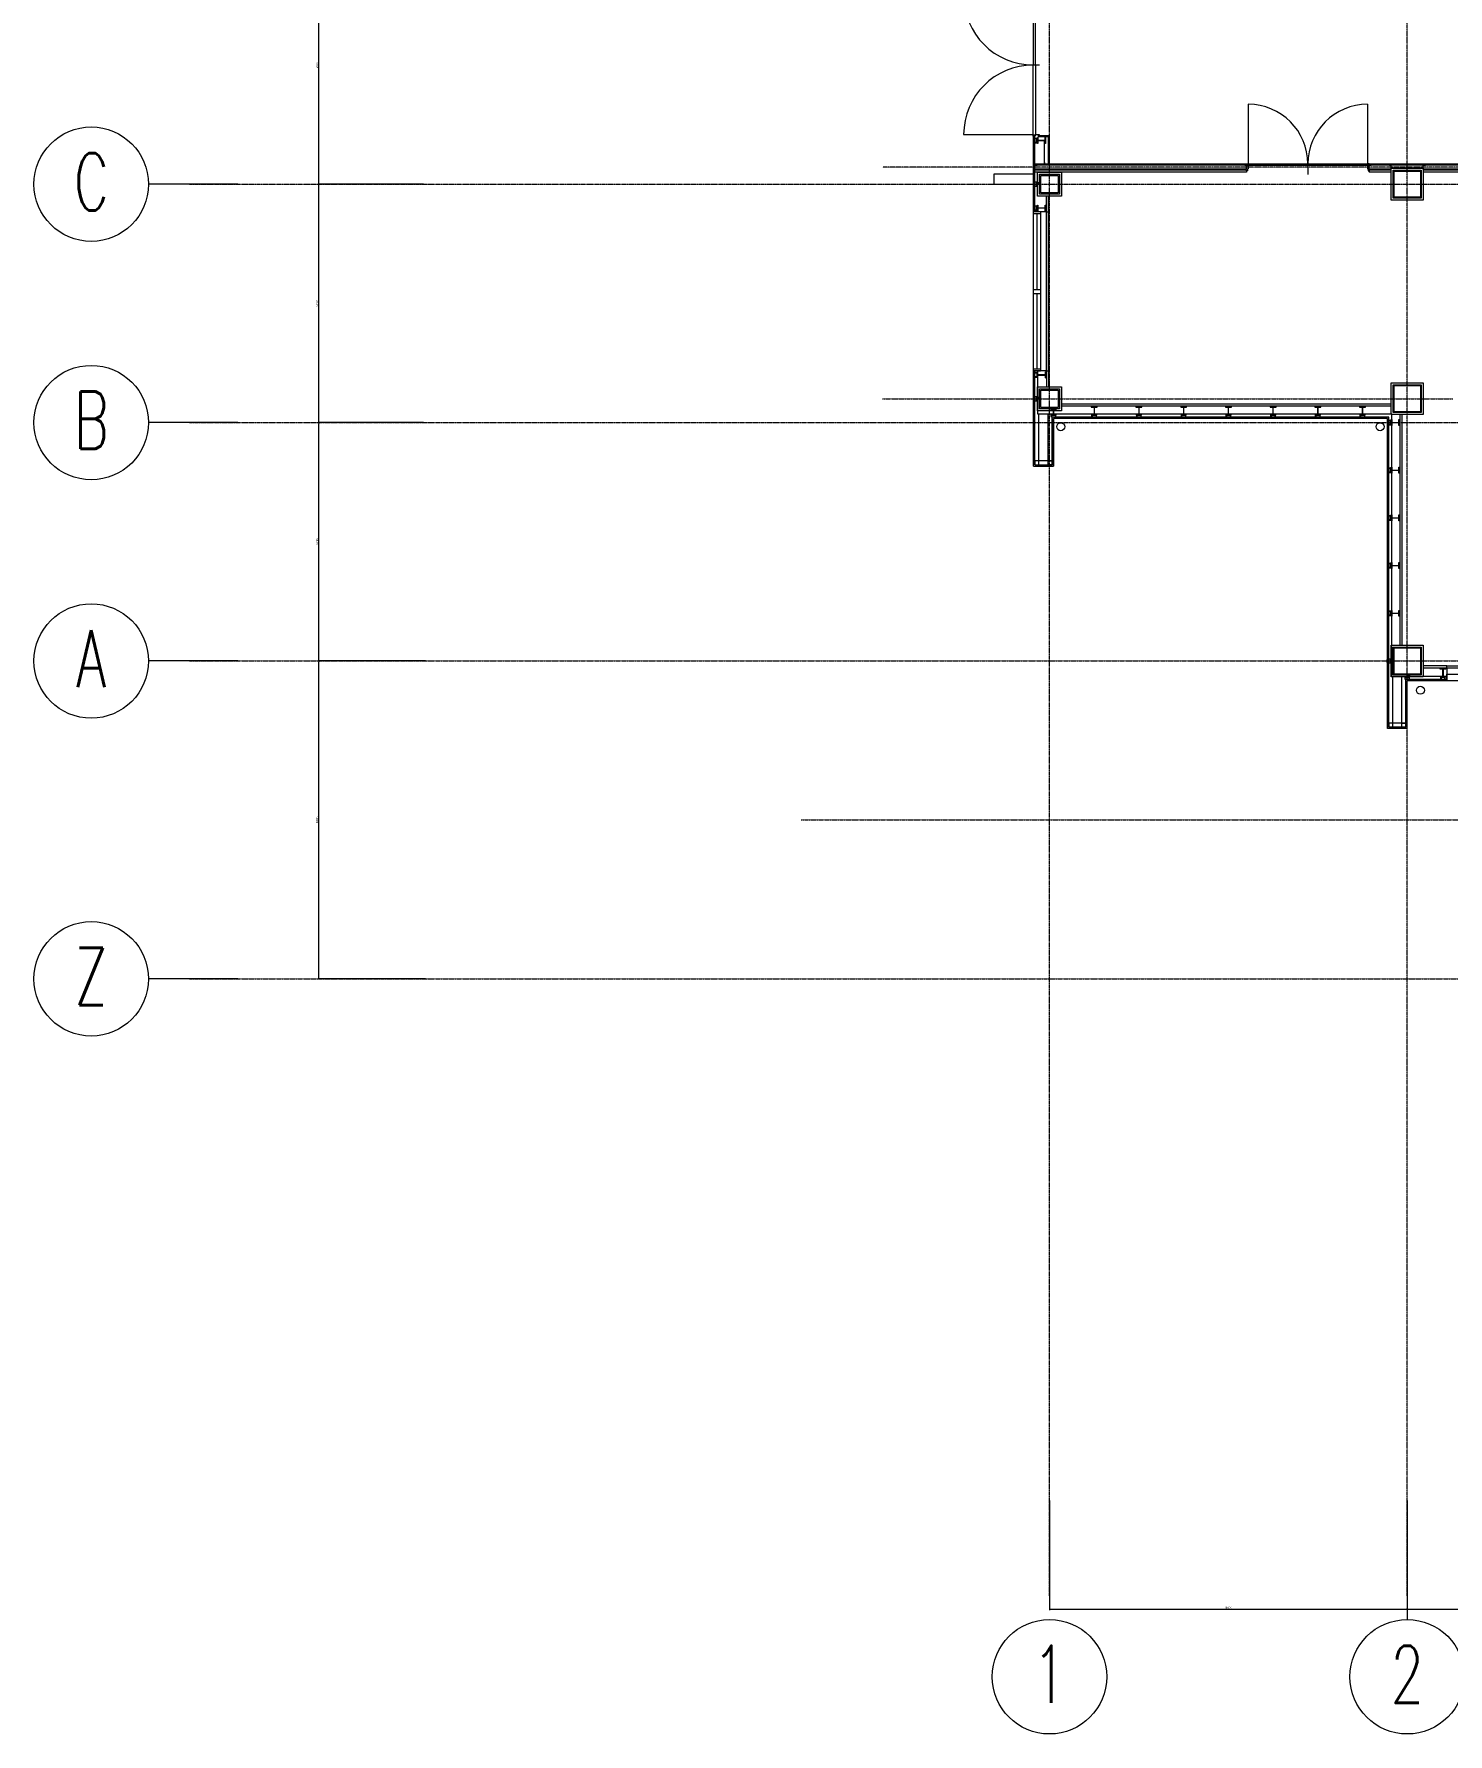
# Model space of a CAD drawing. Extents: x 73996 to 686888, y -9729 to 263202.
# Drawn here: x 248377 to 283951, y 154198 to 196982 of the extents above; entities that cross this region are included whole.
import ezdxf
from ezdxf.enums import TextEntityAlignment as Align

# ---------------------------------------------------------------- set-up
doc = ezdxf.new("R2010")
doc.units = 0
doc.header["$LTSCALE"] = 20
doc.linetypes.add('Data Center Layout_L20$0$CENTER', pattern=[2, 1.25, -0.25, 0.25, -0.25])
doc.layers.add('Data Center Layout_L20$0$98-DIM', color=252, linetype='Continuous')
doc.layers.add('Data Center Layout_L20$0$MACHINE-DIM', color=252, linetype='Continuous')
for name, color, linetype, lineweight in [('Data Center Layout_L20$0$ARC', 252, 'Continuous', 0), ('Data Center Layout_L20$0$FLAG', 252, 'Continuous', 0), ('Data Center Layout_L20$0$H-SIN', 252, 'Data Center Layout_L20$0$CENTER', 9), ('Data Center Layout_L20$0$K-SIN', 252, 'Data Center Layout_L20$0$CENTER', 9), ('Data Center Layout_L20$0$SUGATA3', 252, 'Continuous', 0)]:
    doc.layers.add(name, color=color, linetype=linetype, lineweight=lineweight)
doc.styles.add('Data Center Layout_L20$0$dim-txt', font='isocp.shx', dxfattribs={"width": 0.7, "bigfont": 'chineset.shx'})
doc.styles.add('Data Center Layout_L20$0$型式1', font='simplex.shx', dxfattribs={"width": 0.68, "bigfont": 'chineset.shx'})
doc.dimstyles.new('Data Center Layout_L20$0$ARCH-dim-200MM', dxfattribs={"dimscale": 200, "dimtxt": 0.3, "dimasz": 0.1, "dimexe": 0.1, "dimexo": 0.1, "dimgap": 0.05, "dimtad": 1, "dimdec": 0, "dimlfac": 10, "dimdsep": 46, "dimtxsty": 'Data Center Layout_L20$0$dim-txt', "dimblk": 'Data Center Layout_L20$0$_Dot', "dimcen": 2, "dimclrd": 256, "dimclre": 256, "dimclrt": 256, "dimadec": 0, "dimazin": 0, "dimtfac": 0.8, "dimtdec": 1, "dimtix": 1, "dimtmove": 2, "dimatfit": 3, "dimldrblk": 'Data Center Layout_L20$0$_ArchTick', "dimfxl": 1, "dimtvp": 1, "dimtolj": 1, "dimlwd": 13, "dimlwe": 9, "dimarcsym": 0})

# ---------------------------------------------------------------- blocks, each defined once
blk = doc.blocks.new('Data Center Layout_L20$0$_Dot')
at = {"layer": 'Data Center Layout_L20$0$MACHINE-DIM', "color": 0, "lineweight": -2}
blk.add_line((-0.5, 0), (-1, 0), dxfattribs=at)
at = {"layer": 'Data Center Layout_L20$0$MACHINE-DIM', "color": 0, "const_width": 0.5}
blk.add_lwpolyline([(-0.25, 0, 1), (0.25, 0, 1)], format="xyb", close=True, dxfattribs=at)
blk = doc.blocks.new('*D74')
at = {"layer": 'Data Center Layout_L20$0$98-DIM', "lineweight": 9, "transparency": 16777216}
for p, q in [((324940, 126902), (324940, 124160)), ((333940, 126902), (333940, 124160))]:
    blk.add_line(p, q, dxfattribs=at)
at = {"layer": 'Data Center Layout_L20$0$98-DIM', "lineweight": 13, "transparency": 16777216}
blk.add_line((324960, 124180), (333920, 124180), dxfattribs=at)
at = {"layer": 'DEFPOINTS', "color": 0, "transparency": 16777216}
for p in [(324940, 126922), (333940, 126922), (333940, 124180)]:
    blk.add_point(p, dxfattribs=at)
at = {"layer": 'Data Center Layout_L20$0$98-DIM', "lineweight": 13, "transparency": 16777216, "xscale": 20, "yscale": 20, "zscale": 20, "rotation": 180}
blk.add_blockref('Data Center Layout_L20$0$_Dot', (324940, 124180), dxfattribs=at)
at = {"layer": 'Data Center Layout_L20$0$98-DIM', "lineweight": 13, "transparency": 16777216, "xscale": 20, "yscale": 20, "zscale": 20}
blk.add_blockref('Data Center Layout_L20$0$_Dot', (333940, 124180), dxfattribs=at)
at = {"layer": 'Data Center Layout_L20$0$98-DIM', "transparency": 16777216, "insert": (329440, 124220), "char_height": 60, "attachment_point": 5, "style": 'Data Center Layout_L20$0$dim-txt'}
blk.add_mtext('\\A1;90000', dxfattribs=at)
blk = doc.blocks.new('Data Center Layout_L20$0$_ArchTick')
at = {"layer": 'Data Center Layout_L20$0$MACHINE-DIM', "color": 0, "const_width": 0.15}
blk.add_lwpolyline([(-0.5, -0.5), (0.5, 0.5)], dxfattribs=at)
blk = doc.blocks.new('*D75')
at = {"layer": 'Data Center Layout_L20$0$98-DIM', "lineweight": 9, "transparency": 16777216}
for p, q in [((315940, 126902), (315940, 124160)), ((324940, 126902), (324940, 124160))]:
    blk.add_line(p, q, dxfattribs=at)
at = {"layer": 'Data Center Layout_L20$0$98-DIM', "lineweight": 13, "transparency": 16777216}
blk.add_line((315960, 124180), (324920, 124180), dxfattribs=at)
at = {"layer": 'DEFPOINTS', "color": 0, "transparency": 16777216}
for p in [(315940, 126922), (324940, 126922), (324940, 124180)]:
    blk.add_point(p, dxfattribs=at)
at = {"layer": 'Data Center Layout_L20$0$98-DIM', "lineweight": 13, "transparency": 16777216, "xscale": 20, "yscale": 20, "zscale": 20, "rotation": 180}
blk.add_blockref('Data Center Layout_L20$0$_Dot', (315940, 124180), dxfattribs=at)
at = {"layer": 'Data Center Layout_L20$0$98-DIM', "lineweight": 13, "transparency": 16777216, "xscale": 20, "yscale": 20, "zscale": 20}
blk.add_blockref('Data Center Layout_L20$0$_Dot', (324940, 124180), dxfattribs=at)
at = {"layer": 'Data Center Layout_L20$0$98-DIM', "transparency": 16777216, "insert": (320440, 124220), "char_height": 60, "attachment_point": 5, "style": 'Data Center Layout_L20$0$dim-txt'}
blk.add_mtext('\\A1;90000', dxfattribs=at)
blk = doc.blocks.new('*D89')
at = {"layer": 'Data Center Layout_L20$0$98-DIM', "lineweight": 9, "transparency": 16777216}
for p, q in [((300193, 160046), (297540, 160046)), ((300193, 154046), (297540, 154046))]:
    blk.add_line(p, q, dxfattribs=at)
at = {"layer": 'Data Center Layout_L20$0$98-DIM', "lineweight": 13, "transparency": 16777216}
blk.add_line((297560, 154066), (297560, 160026), dxfattribs=at)
at = {"layer": 'DEFPOINTS', "color": 0, "transparency": 16777216}
for p in [(297560, 160046), (300213, 160046), (300213, 154046)]:
    blk.add_point(p, dxfattribs=at)
at = {"layer": 'Data Center Layout_L20$0$98-DIM', "lineweight": 13, "transparency": 16777216, "xscale": 20, "yscale": 20, "zscale": 20}
for p, rotation in [((297560, 160046), 90), ((297560, 154046), 270)]:
    blk.add_blockref('Data Center Layout_L20$0$_Dot', p, dxfattribs=dict(at, rotation=rotation))
at = {"layer": 'Data Center Layout_L20$0$98-DIM', "transparency": 16777216, "insert": (297520, 157046), "char_height": 60, "attachment_point": 5, "rotation": 90, "style": 'Data Center Layout_L20$0$dim-txt'}
blk.add_mtext('\\A1;60000', dxfattribs=at)
blk = doc.blocks.new('*D90')
at = {"layer": 'Data Center Layout_L20$0$98-DIM', "lineweight": 9, "transparency": 16777216}
for p, q in [((300193, 154046), (297540, 154046)), ((300193, 148046), (297540, 148046))]:
    blk.add_line(p, q, dxfattribs=at)
at = {"layer": 'Data Center Layout_L20$0$98-DIM', "lineweight": 13, "transparency": 16777216}
blk.add_line((297560, 148066), (297560, 154026), dxfattribs=at)
at = {"layer": 'DEFPOINTS', "color": 0, "transparency": 16777216}
for p in [(297560, 154046), (300213, 154046), (300213, 148046)]:
    blk.add_point(p, dxfattribs=at)
at = {"layer": 'Data Center Layout_L20$0$98-DIM', "lineweight": 13, "transparency": 16777216, "xscale": 20, "yscale": 20, "zscale": 20}
for p, rotation in [((297560, 154046), 90), ((297560, 148046), 270)]:
    blk.add_blockref('Data Center Layout_L20$0$_Dot', p, dxfattribs=dict(at, rotation=rotation))
at = {"layer": 'Data Center Layout_L20$0$98-DIM', "transparency": 16777216, "insert": (297520, 151046), "char_height": 60, "attachment_point": 5, "rotation": 90, "style": 'Data Center Layout_L20$0$dim-txt'}
blk.add_mtext('\\A1;60000', dxfattribs=at)
blk = doc.blocks.new('*D91')
at = {"layer": 'Data Center Layout_L20$0$98-DIM', "lineweight": 9, "transparency": 16777216}
for p, q in [((300243, 148046), (297540, 148046)), ((300243, 140046), (297540, 140046))]:
    blk.add_line(p, q, dxfattribs=at)
at = {"layer": 'Data Center Layout_L20$0$98-DIM', "lineweight": 13, "transparency": 16777216}
blk.add_line((297560, 140066), (297560, 148026), dxfattribs=at)
at = {"layer": 'DEFPOINTS', "color": 0, "transparency": 16777216}
for p in [(297560, 148046), (300263, 148046), (300263, 140046)]:
    blk.add_point(p, dxfattribs=at)
at = {"layer": 'Data Center Layout_L20$0$98-DIM', "lineweight": 13, "transparency": 16777216, "xscale": 20, "yscale": 20, "zscale": 20}
for p, rotation in [((297560, 148046), 90), ((297560, 140046), 270)]:
    blk.add_blockref('Data Center Layout_L20$0$_Dot', p, dxfattribs=dict(at, rotation=rotation))
at = {"layer": 'Data Center Layout_L20$0$98-DIM', "transparency": 16777216, "insert": (297520, 144046), "char_height": 60, "attachment_point": 5, "rotation": 90, "style": 'Data Center Layout_L20$0$dim-txt'}
blk.add_mtext('\\A1;80000', dxfattribs=at)
blk = doc.blocks.new('*D92')
at = {"layer": 'Data Center Layout_L20$0$98-DIM', "lineweight": 9, "transparency": 16777216}
for p, q in [((300193, 166046), (297540, 166046)), ((300193, 160046), (297540, 160046))]:
    blk.add_line(p, q, dxfattribs=at)
at = {"layer": 'Data Center Layout_L20$0$98-DIM', "lineweight": 13, "transparency": 16777216}
blk.add_line((297560, 160066), (297560, 166026), dxfattribs=at)
at = {"layer": 'DEFPOINTS', "color": 0, "transparency": 16777216}
for p in [(297560, 166046), (300213, 166046), (300213, 160046)]:
    blk.add_point(p, dxfattribs=at)
at = {"layer": 'Data Center Layout_L20$0$98-DIM', "lineweight": 13, "transparency": 16777216, "xscale": 20, "yscale": 20, "zscale": 20}
for p, rotation in [((297560, 166046), 90), ((297560, 160046), 270)]:
    blk.add_blockref('Data Center Layout_L20$0$_Dot', p, dxfattribs=dict(at, rotation=rotation))
at = {"layer": 'Data Center Layout_L20$0$98-DIM', "transparency": 16777216, "insert": (297520, 163046), "char_height": 60, "attachment_point": 5, "rotation": 90, "style": 'Data Center Layout_L20$0$dim-txt'}
blk.add_mtext('\\A1;60000', dxfattribs=at)
blk = doc.blocks.new('Data Center Layout_L20$0$A$C80dc7663')
at = {"layer": 'Data Center Layout_L20$0$ARC', "linetype": 'Continuous'}
for p, q in [((315390.24, 163045.59), (315690.24, 163045.59)), ((322440.24, 160620.59), (322440.24, 160290.59)), ((315540.24, 152945.59), (316040.24, 152945.59)), ((325940.24, 147545.59), (324940.24, 147545.59))]:
    blk.add_line(p, q, dxfattribs=at)
at = {"layer": 'Data Center Layout_L20$0$ARC'}
for p, q in [((320940.24, 162055.59), (320940.24, 160555.59)), ((323940.24, 162055.59), (323940.24, 160555.59)), ((313780.24, 161295.59), (315530.24, 161295.59)), ((315540.24, 159345.59), (315540.24, 161250.59)), ((315575.24, 159345.59), (315575.24, 161250.59)), ((315650.24, 161270.59), (315940.24, 161270.59)), ((315650.24, 161248.59), (315918.24, 161248.59)), ((315918.24, 160545.59), (315918.24, 161248.59)), ((315940.24, 160545.59), (315940.24, 161270.59)), ((320900.24, 160545.59), (315575.24, 160545.59)), ((320900.24, 160520.59), (315575.24, 160520.59)), ((327965.24, 160545.59), (323980.24, 160545.59)), ((327965.24, 160520.59), (323980.24, 160520.59)), ((320900.24, 160420.59), (315575.24, 160420.59)), ((320900.24, 160395.59), (315575.24, 160395.59)), ((320900.24, 160345.59), (315575.24, 160345.59)), ((320900.24, 160395.59), (320900.24, 160345.59)), ((324540.24, 160420.59), (323980.24, 160420.59)), ((324540.24, 160395.59), (323980.24, 160395.59)), ((323980.24, 160395.59), (323980.24, 160345.59)), ((324540.24, 160345.59), (323980.24, 160345.59)), ((327965.24, 160420.59), (325340.24, 160420.59)), ((327965.24, 160395.59), (325340.24, 160395.59)), ((333540.24, 160345.59), (325340.24, 160345.59)), ((315865.24, 159345.59), (315865.24, 159745.59)), ((315915.24, 159345.59), (315915.24, 159745.59)), ((315540.24, 155345.59), (315540.24, 159345.59)), ((315865.24, 159345.59), (315540.24, 159345.59)), ((315710.24, 159345.59), (315540.24, 159345.59)), ((315710.24, 159295.59), (315540.24, 159295.59)), ((315625.24, 159295.59), (315625.24, 157395.59)), ((315710.24, 159345.59), (315710.24, 155345.59)), ((315865.24, 155345.59), (315865.24, 159345.59)), ((315865.24, 159345.59), (315915.24, 159345.59)), ((315540.24, 157395.59), (315710.24, 157395.59)), ((315540.24, 157295.59), (315710.24, 157295.59)), ((315625.24, 157295.59), (315625.24, 155395.59)), ((315540.24, 155395.59), (315710.24, 155395.59)), ((315540.24, 155345.59), (315710.24, 155345.59)), ((315865.24, 155345.59), (315540.24, 155345.59)), ((315540.24, 152945.59), (315540.24, 155345.59)), ((315575.24, 152980.59), (315575.24, 155345.59)), ((315865.24, 155345.59), (315915.24, 155345.59)), ((315865.24, 155345.59), (315865.24, 154945.59)), ((315915.24, 155345.59), (315915.24, 154945.59)), ((316240.24, 154520.59), (324540.24, 154520.59)), ((316240.24, 154470.59), (324540.24, 154470.59)), ((324475.24, 154180.59), (316005.24, 154180.59)), ((316005.24, 152980.59), (316005.24, 154180.59)), ((324440.24, 154145.59), (316040.24, 154145.59)), ((316040.24, 154145.59), (316040.24, 152945.59)), ((316040.24, 152945.59), (316040.24, 154145.59)), ((324440.24, 154145.59), (316648.35, 154145.59)), ((324440.24, 146345.59), (324440.24, 154145.59)), ((324475.24, 146380.59), (324475.24, 154180.59)), ((324765.24, 148445.59), (324765.24, 154245.59)), ((324815.24, 148445.59), (324815.24, 154245.59)), ((315575.24, 152980.59), (316005.24, 152980.59)), ((325940.24, 147920.59), (325340.24, 147920.59)), ((325340.24, 147870.59), (325940.24, 147870.59)), ((325940.24, 147870.59), (325940.24, 147920.59)), ((325940.24, 147870.59), (325940.24, 147545.59)), ((325940.24, 147870.59), (332940.24, 147870.59)), ((325940.24, 147715.59), (332940.24, 147715.59)), ((325940.24, 147545.59), (325940.24, 147715.59)), ((324905.24, 146380.59), (324905.24, 147580.59)), ((324940.24, 146345.59), (324940.24, 147545.59)), ((332940.24, 147545.59), (325940.24, 147545.59)), ((324940.24, 146345.59), (324440.24, 146345.59)), ((324905.24, 146380.59), (324475.24, 146380.59))]:
    blk.add_line(p, q, dxfattribs=at)
for points in [[(315530.24, 164810.59), (315530.24, 163045.59), (315590.24, 163045.59), (315590.24, 164810.59)], [(315530.24, 161280.59), (315530.24, 163045.59), (315590.24, 163045.59), (315590.24, 161280.59)], [(315625.24, 161095.59), (315625.24, 161195.59), (315575.24, 161195.59), (315575.24, 161095.59)], [(315590.24, 161201.59), (315640.24, 161201.59), (315640.24, 161151.59), (315634.24, 161151.59), (315634.24, 161195.59), (315590.24, 161195.59)], [(315590.24, 161089.59), (315640.24, 161089.59), (315640.24, 161139.59), (315634.24, 161139.59), (315634.24, 161095.59), (315590.24, 161095.59)], [(315640.24, 161070.59), (315640.24, 161220.59), (315649.24, 161220.59), (315649.24, 161148.59), (315831.24, 161148.59), (315831.24, 161220.59), (315840.24, 161220.59), (315840.24, 161070.59), (315831.24, 161070.59), (315831.24, 161142.59), (315649.24, 161142.59), (315649.24, 161070.59)], [(320930.24, 160555.59), (323950.24, 160555.59), (323950.24, 160515.59), (320930.24, 160515.59)], [(324540.24, 160445.59), (325340.24, 160445.59), (325340.24, 159645.59), (324540.24, 159645.59)], [(324540.24, 160445.59), (325340.24, 160445.59), (325340.24, 159645.59), (324540.24, 159645.59)], [(315540.24, 160035.59), (315540.24, 160055.59), (315575.24, 160055.59), (315575.24, 160035.59)], [(315625.24, 159995.59), (315625.24, 160095.59), (315575.24, 160095.59), (315575.24, 159995.59)], [(315625.24, 160020.59), (315625.24, 160070.59), (315675.24, 160070.59), (315675.24, 160064.59), (315631.24, 160064.59), (315631.24, 160020.59)], [(315640.24, 160345.59), (316240.24, 160345.59), (316240.24, 159745.59), (315640.24, 159745.59)], [(315640.24, 160070.59), (315690.24, 160070.59), (315690.24, 160120.59), (315684.24, 160120.59), (315684.24, 160076.59), (315640.24, 160076.59)], [(315690.24, 159795.59), (315690.24, 160295.59), (316190.24, 160295.59), (316190.24, 159795.59)], [(315720.24, 159825.59), (315720.24, 160265.59), (316160.24, 160265.59), (316160.24, 159825.59)], [(324590.24, 159695.59), (324590.24, 160395.59), (325290.24, 160395.59), (325290.24, 159695.59)], [(324610.24, 159715.59), (324610.24, 160375.59), (325270.24, 160375.59), (325270.24, 159715.59)], [(315625.24, 159395.59), (315625.24, 159495.59), (315575.24, 159495.59), (315575.24, 159395.59)], [(315590.24, 159501.59), (315640.24, 159501.59), (315640.24, 159451.59), (315634.24, 159451.59), (315634.24, 159495.59), (315590.24, 159495.59)], [(315590.24, 159389.59), (315640.24, 159389.59), (315640.24, 159439.59), (315634.24, 159439.59), (315634.24, 159395.59), (315590.24, 159395.59)], [(315640.24, 159370.59), (315640.24, 159520.59), (315649.24, 159520.59), (315649.24, 159448.59), (315831.24, 159448.59), (315831.24, 159520.59), (315840.24, 159520.59), (315840.24, 159370.59), (315831.24, 159370.59), (315831.24, 159442.59), (315649.24, 159442.59), (315649.24, 159370.59)], [(315640.24, 155320.59), (315640.24, 155170.59), (315649.24, 155170.59), (315649.24, 155242.59), (315831.24, 155242.59), (315831.24, 155170.59), (315840.24, 155170.59), (315840.24, 155320.59), (315831.24, 155320.59), (315831.24, 155248.59), (315649.24, 155248.59), (315649.24, 155320.59)], [(315625.24, 155295.59), (315625.24, 155195.59), (315575.24, 155195.59), (315575.24, 155295.59)], [(315590.24, 155301.59), (315640.24, 155301.59), (315640.24, 155251.59), (315634.24, 155251.59), (315634.24, 155295.59), (315590.24, 155295.59)], [(315590.24, 155189.59), (315640.24, 155189.59), (315640.24, 155239.59), (315634.24, 155239.59), (315634.24, 155195.59), (315590.24, 155195.59)], [(315640.24, 154945.59), (316240.24, 154945.59), (316240.24, 154345.59), (315640.24, 154345.59)], [(315690.24, 154395.59), (315690.24, 154895.59), (316190.24, 154895.59), (316190.24, 154395.59)], [(324540.24, 155045.59), (325340.24, 155045.59), (325340.24, 154245.59), (324540.24, 154245.59)], [(324590.24, 154295.59), (324590.24, 154995.59), (325290.24, 154995.59), (325290.24, 154295.59)], [(324610.24, 154315.59), (324610.24, 154975.59), (325270.24, 154975.59), (325270.24, 154315.59)], [(315540.24, 154635.59), (315540.24, 154655.59), (315575.24, 154655.59), (315575.24, 154635.59)], [(315625.24, 154595.59), (315625.24, 154695.59), (315575.24, 154695.59), (315575.24, 154595.59)], [(315625.24, 154620.59), (315625.24, 154670.59), (315675.24, 154670.59), (315675.24, 154664.59), (315631.24, 154664.59), (315631.24, 154620.59)], [(315640.24, 154670.59), (315690.24, 154670.59), (315690.24, 154720.59), (315684.24, 154720.59), (315684.24, 154676.59), (315640.24, 154676.59)], [(315720.24, 154425.59), (315720.24, 154865.59), (316160.24, 154865.59), (316160.24, 154425.59)], [(315965.24, 154245.59), (316115.24, 154245.59), (316115.24, 154254.59), (316043.24, 154254.59), (316043.24, 154386.59), (316115.24, 154386.59), (316115.24, 154395.59), (315965.24, 154395.59), (315965.24, 154386.59), (316037.24, 154386.59), (316037.24, 154254.59), (315965.24, 154254.59)], [(315984.24, 154195.59), (315984.24, 154245.59), (316034.24, 154245.59), (316034.24, 154239.59), (315990.24, 154239.59), (315990.24, 154195.59)], [(315990.24, 154230.59), (316090.24, 154230.59), (316090.24, 154180.59), (315990.24, 154180.59)], [(316096.24, 154195.59), (316096.24, 154245.59), (316046.24, 154245.59), (316046.24, 154239.59), (316090.24, 154239.59), (316090.24, 154195.59)], [(316990.24, 154245.59), (317140.24, 154245.59), (317140.24, 154254.59), (317068.24, 154254.59), (317068.24, 154436.59), (317140.24, 154436.59), (317140.24, 154445.59), (316990.24, 154445.59), (316990.24, 154436.59), (317062.24, 154436.59), (317062.24, 154254.59), (316990.24, 154254.59)], [(317009.24, 154195.59), (317009.24, 154245.59), (317059.24, 154245.59), (317059.24, 154239.59), (317015.24, 154239.59), (317015.24, 154195.59)], [(317015.24, 154230.59), (317115.24, 154230.59), (317115.24, 154180.59), (317015.24, 154180.59)], [(317121.24, 154195.59), (317121.24, 154245.59), (317071.24, 154245.59), (317071.24, 154239.59), (317115.24, 154239.59), (317115.24, 154195.59)], [(318115.24, 154245.59), (318265.24, 154245.59), (318265.24, 154254.59), (318193.24, 154254.59), (318193.24, 154436.59), (318265.24, 154436.59), (318265.24, 154445.59), (318115.24, 154445.59), (318115.24, 154436.59), (318187.24, 154436.59), (318187.24, 154254.59), (318115.24, 154254.59)], [(318134.24, 154195.59), (318134.24, 154245.59), (318184.24, 154245.59), (318184.24, 154239.59), (318140.24, 154239.59), (318140.24, 154195.59)], [(318140.24, 154230.59), (318240.24, 154230.59), (318240.24, 154180.59), (318140.24, 154180.59)], [(318246.24, 154195.59), (318246.24, 154245.59), (318196.24, 154245.59), (318196.24, 154239.59), (318240.24, 154239.59), (318240.24, 154195.59)], [(319240.24, 154245.59), (319390.24, 154245.59), (319390.24, 154254.59), (319318.24, 154254.59), (319318.24, 154436.59), (319390.24, 154436.59), (319390.24, 154445.59), (319240.24, 154445.59), (319240.24, 154436.59), (319312.24, 154436.59), (319312.24, 154254.59), (319240.24, 154254.59)], [(319259.24, 154195.59), (319259.24, 154245.59), (319309.24, 154245.59), (319309.24, 154239.59), (319265.24, 154239.59), (319265.24, 154195.59)], [(319265.24, 154230.59), (319365.24, 154230.59), (319365.24, 154180.59), (319265.24, 154180.59)], [(319371.24, 154195.59), (319371.24, 154245.59), (319321.24, 154245.59), (319321.24, 154239.59), (319365.24, 154239.59), (319365.24, 154195.59)], [(320365.24, 154245.59), (320515.24, 154245.59), (320515.24, 154254.59), (320443.24, 154254.59), (320443.24, 154436.59), (320515.24, 154436.59), (320515.24, 154445.59), (320365.24, 154445.59), (320365.24, 154436.59), (320437.24, 154436.59), (320437.24, 154254.59), (320365.24, 154254.59)], [(320384.24, 154195.59), (320384.24, 154245.59), (320434.24, 154245.59), (320434.24, 154239.59), (320390.24, 154239.59), (320390.24, 154195.59)], [(320390.24, 154230.59), (320490.24, 154230.59), (320490.24, 154180.59), (320390.24, 154180.59)], [(320496.24, 154195.59), (320496.24, 154245.59), (320446.24, 154245.59), (320446.24, 154239.59), (320490.24, 154239.59), (320490.24, 154195.59)], [(321490.24, 154245.59), (321640.24, 154245.59), (321640.24, 154254.59), (321568.24, 154254.59), (321568.24, 154436.59), (321640.24, 154436.59), (321640.24, 154445.59), (321490.24, 154445.59), (321490.24, 154436.59), (321562.24, 154436.59), (321562.24, 154254.59), (321490.24, 154254.59)], [(321509.24, 154195.59), (321509.24, 154245.59), (321559.24, 154245.59), (321559.24, 154239.59), (321515.24, 154239.59), (321515.24, 154195.59)], [(321515.24, 154230.59), (321615.24, 154230.59), (321615.24, 154180.59), (321515.24, 154180.59)], [(321621.24, 154195.59), (321621.24, 154245.59), (321571.24, 154245.59), (321571.24, 154239.59), (321615.24, 154239.59), (321615.24, 154195.59)], [(322615.24, 154245.59), (322765.24, 154245.59), (322765.24, 154254.59), (322693.24, 154254.59), (322693.24, 154436.59), (322765.24, 154436.59), (322765.24, 154445.59), (322615.24, 154445.59), (322615.24, 154436.59), (322687.24, 154436.59), (322687.24, 154254.59), (322615.24, 154254.59)], [(322634.24, 154195.59), (322634.24, 154245.59), (322684.24, 154245.59), (322684.24, 154239.59), (322640.24, 154239.59), (322640.24, 154195.59)], [(322640.24, 154230.59), (322740.24, 154230.59), (322740.24, 154180.59), (322640.24, 154180.59)], [(322746.24, 154195.59), (322746.24, 154245.59), (322696.24, 154245.59), (322696.24, 154239.59), (322740.24, 154239.59), (322740.24, 154195.59)], [(323740.24, 154245.59), (323890.24, 154245.59), (323890.24, 154254.59), (323818.24, 154254.59), (323818.24, 154436.59), (323890.24, 154436.59), (323890.24, 154445.59), (323740.24, 154445.59), (323740.24, 154436.59), (323812.24, 154436.59), (323812.24, 154254.59), (323740.24, 154254.59)], [(323759.24, 154195.59), (323759.24, 154245.59), (323809.24, 154245.59), (323809.24, 154239.59), (323765.24, 154239.59), (323765.24, 154195.59)], [(323765.24, 154230.59), (323865.24, 154230.59), (323865.24, 154180.59), (323765.24, 154180.59)], [(323871.24, 154195.59), (323871.24, 154245.59), (323821.24, 154245.59), (323821.24, 154239.59), (323865.24, 154239.59), (323865.24, 154195.59)], [(324525.24, 153995.59), (324525.24, 154095.59), (324475.24, 154095.59), (324475.24, 153995.59)], [(324490.24, 154101.59), (324540.24, 154101.59), (324540.24, 154051.59), (324534.24, 154051.59), (324534.24, 154095.59), (324490.24, 154095.59)], [(324490.24, 153989.59), (324540.24, 153989.59), (324540.24, 154039.59), (324534.24, 154039.59), (324534.24, 153995.59), (324490.24, 153995.59)], [(324540.24, 153970.59), (324540.24, 154120.59), (324549.24, 154120.59), (324549.24, 154048.59), (324731.24, 154048.59), (324731.24, 154120.59), (324740.24, 154120.59), (324740.24, 153970.59), (324731.24, 153970.59), (324731.24, 154042.59), (324549.24, 154042.59), (324549.24, 153970.59)], [(315575.24, 152980.59), (315675.24, 152980.59), (315675.24, 153080.59), (315575.24, 153080.59)], [(316005.24, 152980.59), (315905.24, 152980.59), (315905.24, 153080.59), (316005.24, 153080.59)], [(324525.24, 152795.59), (324525.24, 152895.59), (324475.24, 152895.59), (324475.24, 152795.59)], [(324490.24, 152901.59), (324540.24, 152901.59), (324540.24, 152851.59), (324534.24, 152851.59), (324534.24, 152895.59), (324490.24, 152895.59)], [(324490.24, 152789.59), (324540.24, 152789.59), (324540.24, 152839.59), (324534.24, 152839.59), (324534.24, 152795.59), (324490.24, 152795.59)], [(324540.24, 152770.59), (324540.24, 152920.59), (324549.24, 152920.59), (324549.24, 152848.59), (324731.24, 152848.59), (324731.24, 152920.59), (324740.24, 152920.59), (324740.24, 152770.59), (324731.24, 152770.59), (324731.24, 152842.59), (324549.24, 152842.59), (324549.24, 152770.59)], [(324525.24, 151595.59), (324525.24, 151695.59), (324475.24, 151695.59), (324475.24, 151595.59)], [(324490.24, 151701.59), (324540.24, 151701.59), (324540.24, 151651.59), (324534.24, 151651.59), (324534.24, 151695.59), (324490.24, 151695.59)], [(324490.24, 151589.59), (324540.24, 151589.59), (324540.24, 151639.59), (324534.24, 151639.59), (324534.24, 151595.59), (324490.24, 151595.59)], [(324540.24, 151570.59), (324540.24, 151720.59), (324549.24, 151720.59), (324549.24, 151648.59), (324731.24, 151648.59), (324731.24, 151720.59), (324740.24, 151720.59), (324740.24, 151570.59), (324731.24, 151570.59), (324731.24, 151642.59), (324549.24, 151642.59), (324549.24, 151570.59)], [(324525.24, 150395.59), (324525.24, 150495.59), (324475.24, 150495.59), (324475.24, 150395.59)], [(324490.24, 150501.59), (324540.24, 150501.59), (324540.24, 150451.59), (324534.24, 150451.59), (324534.24, 150495.59), (324490.24, 150495.59)], [(324490.24, 150389.59), (324540.24, 150389.59), (324540.24, 150439.59), (324534.24, 150439.59), (324534.24, 150395.59), (324490.24, 150395.59)], [(324540.24, 150370.59), (324540.24, 150520.59), (324549.24, 150520.59), (324549.24, 150448.59), (324731.24, 150448.59), (324731.24, 150520.59), (324740.24, 150520.59), (324740.24, 150370.59), (324731.24, 150370.59), (324731.24, 150442.59), (324549.24, 150442.59), (324549.24, 150370.59)], [(324540.24, 149170.59), (324540.24, 149320.59), (324549.24, 149320.59), (324549.24, 149248.59), (324731.24, 149248.59), (324731.24, 149320.59), (324740.24, 149320.59), (324740.24, 149170.59), (324731.24, 149170.59), (324731.24, 149242.59), (324549.24, 149242.59), (324549.24, 149170.59)], [(324525.24, 149195.59), (324525.24, 149295.59), (324475.24, 149295.59), (324475.24, 149195.59)], [(324490.24, 149301.59), (324540.24, 149301.59), (324540.24, 149251.59), (324534.24, 149251.59), (324534.24, 149295.59), (324490.24, 149295.59)], [(324490.24, 149189.59), (324540.24, 149189.59), (324540.24, 149239.59), (324534.24, 149239.59), (324534.24, 149195.59), (324490.24, 149195.59)], [(324440.24, 148035.59), (324440.24, 148055.59), (324475.24, 148055.59), (324475.24, 148035.59)], [(324525.24, 147995.59), (324525.24, 148095.59), (324475.24, 148095.59), (324475.24, 147995.59)], [(324525.24, 148020.59), (324525.24, 148070.59), (324575.24, 148070.59), (324575.24, 148064.59), (324531.24, 148064.59), (324531.24, 148020.59)], [(324540.24, 148445.59), (325340.24, 148445.59), (325340.24, 147645.59), (324540.24, 147645.59)], [(324540.24, 148070.59), (324590.24, 148070.59), (324590.24, 148120.59), (324584.24, 148120.59), (324584.24, 148076.59), (324540.24, 148076.59)], [(324590.24, 147695.59), (324590.24, 148395.59), (325290.24, 148395.59), (325290.24, 147695.59)], [(324610.24, 147715.59), (324610.24, 148375.59), (325270.24, 148375.59), (325270.24, 147715.59)], [(324890.24, 147630.59), (324990.24, 147630.59), (324990.24, 147580.59), (324890.24, 147580.59)], [(324915.24, 147630.59), (324965.24, 147630.59), (324965.24, 147680.59), (324959.24, 147680.59), (324959.24, 147636.59), (324915.24, 147636.59)], [(324965.24, 147645.59), (324965.24, 147695.59), (325015.24, 147695.59), (325015.24, 147689.59), (324971.24, 147689.59), (324971.24, 147645.59)], [(325915.24, 147645.59), (325765.24, 147645.59), (325765.24, 147654.59), (325837.24, 147654.59), (325837.24, 147836.59), (325765.24, 147836.59), (325765.24, 147845.59), (325915.24, 147845.59), (325915.24, 147836.59), (325843.24, 147836.59), (325843.24, 147654.59), (325915.24, 147654.59)], [(325784.24, 147595.59), (325784.24, 147645.59), (325834.24, 147645.59), (325834.24, 147639.59), (325790.24, 147639.59), (325790.24, 147595.59)], [(325890.24, 147630.59), (325790.24, 147630.59), (325790.24, 147580.59), (325890.24, 147580.59)], [(325896.24, 147595.59), (325896.24, 147645.59), (325846.24, 147645.59), (325846.24, 147639.59), (325890.24, 147639.59), (325890.24, 147595.59)], [(324475.24, 146380.59), (324575.24, 146380.59), (324575.24, 146480.59), (324475.24, 146480.59)], [(324905.24, 146380.59), (324805.24, 146380.59), (324805.24, 146480.59), (324905.24, 146480.59)]]:
    blk.add_lwpolyline(points, close=True, dxfattribs=at)
for points in [[(315555.24, 161250.59), (315530.24, 161250.59), (315530.24, 161275.59), (315595.24, 161275.59), (315595.24, 161295.59), (315680.24, 161295.59), (315680.24, 161270.59), (315655.24, 161270.59)], [(315555.24, 161250.59), (315575.24, 161230.59), (315575.24, 161250.59), (315555.24, 161250.59), (315555.24, 161230.59), (315575.24, 161230.59)], [(315615.24, 160430.59), (315615.24, 160420.59), (315575.24, 160420.59), (315575.24, 160520.59), (315615.24, 160520.59), (315615.24, 160510.59)], [(315908.24, 160585.59), (315918.24, 160585.59), (315918.24, 160545.59), (315818.24, 160545.59), (315818.24, 160585.59), (315828.24, 160585.59)], [(320860.24, 160430.59), (320860.24, 160420.59), (320900.24, 160420.59), (320900.24, 160520.59), (320860.24, 160520.59), (320860.24, 160510.59)], [(320900.24, 160530.59), (320900.24, 160555.59), (320925.24, 160555.59), (320925.24, 160510.59), (320940.24, 160510.59), (320940.24, 160430.59), (320925.24, 160430.59), (320925.24, 160385.59), (320900.24, 160385.59), (320900.24, 160410.59)], [(323980.24, 160530.59), (323980.24, 160555.59), (323955.24, 160555.59), (323955.24, 160510.59), (323940.24, 160510.59), (323940.24, 160430.59), (323955.24, 160430.59), (323955.24, 160385.59), (323980.24, 160385.59), (323980.24, 160410.59)], [(324020.24, 160430.59), (324020.24, 160420.59), (323980.24, 160420.59), (323980.24, 160520.59), (324020.24, 160520.59), (324020.24, 160510.59)], [(324500.24, 160430.59), (324500.24, 160420.59), (324540.24, 160420.59), (324540.24, 160520.59), (324500.24, 160520.59), (324500.24, 160510.59)], [(325380.24, 160430.59), (325380.24, 160420.59), (325340.24, 160420.59), (325340.24, 160520.59), (325380.24, 160520.59), (325380.24, 160510.59)], [(315538.24, 160008.09), (315538.24, 160038.09), (315554.24, 160038.09), (315554.24, 160053.09), (315538.24, 160053.09), (315538.24, 160083.09)], [(315538.24, 154608.09), (315538.24, 154638.09), (315554.24, 154638.09), (315554.24, 154653.09), (315538.24, 154653.09), (315538.24, 154683.09)], [(324438.24, 148008.09), (324438.24, 148038.09), (324454.24, 148038.09), (324454.24, 148053.09), (324438.24, 148053.09), (324438.24, 148083.09)], [(325940.24, 147580.59), (324905.24, 147580.59)], [(325940.24, 147545.59), (324940.24, 147545.59)]]:
    blk.add_lwpolyline(points, dxfattribs=at)
blk.add_lwpolyline([(315540.24, 161250.59), (315555.24, 161250.59), (315555.24, 161230.59), (315540.24, 161230.59, 0.29445667)], format="xyb", close=True, dxfattribs=at)
at = {"layer": 'Data Center Layout_L20$0$ARC', "linetype": 'Continuous'}
blk.add_lwpolyline([(315540.24, 160295.59), (314540.24, 160295.59), (314540.24, 160045.59), (315540.24, 160045.59)], close=True, dxfattribs=at)
at = {"layer": 'Data Center Layout_L20$0$ARC'}
for centre in [(316222.83, 153941.05), (324257.65, 153941.05), (325272.83, 147309.34)]:
    blk.add_circle(centre, 100, dxfattribs=at)
for centre, radius, start, end in [((315530.24, 164795.59), 1750, 180, 270), ((315530.24, 161295.59), 1750, 90, 180), ((320940.24, 160555.59), 1500, 0, 90), ((323940.24, 160555.59), 1500, 90, 180)]:
    blk.add_arc(centre, radius, start, end, dxfattribs=at)
at = {"layer": 'Data Center Layout_L20$0$FLAG'}
for p, q in [((295521.89, 160045.59), (293271.89, 160045.59)), ((295521.89, 154045.59), (293271.89, 154045.59)), ((295521.89, 148045.59), (293271.89, 148045.59)), ((295521.89, 140045.59), (293271.89, 140045.59)), ((315940.24, 126921.53), (315940.24, 126871.53)), ((324940.24, 126921.53), (324940.24, 123921.53))]:
    blk.add_line(p, q, dxfattribs=at)
for centre in [(291831.89, 160045.59), (291831.89, 154045.59), (291831.89, 148045.59), (291831.89, 140045.59), (315940.24, 122481.53), (324940.24, 122481.53)]:
    blk.add_circle(centre, 1440, dxfattribs=at)
at = {"layer": 'Data Center Layout_L20$0$H-SIN'}
for p, q in [((315940.24, 124521.53), (315940.24, 230045.59)), ((324940.24, 124521.53), (324940.24, 230045.59)), ((294307.41, 160045.59), (588940.24, 160045.59)), ((294307.41, 154045.59), (588940.24, 154045.59)), ((294307.41, 148045.59), (588940.24, 148045.59)), ((294307.41, 140045.59), (588940.24, 140045.59))]:
    blk.add_line(p, q, dxfattribs=at)
at = {"layer": 'Data Center Layout_L20$0$K-SIN'}
for p, q in [((335218.24, 160470.59), (311740.24, 160470.59)), ((311740.24, 154645.59), (326090.24, 154645.59)), ((309694.58, 144045.59), (588940.24, 144045.59))]:
    blk.add_line(p, q, dxfattribs=at)
at = {"layer": 'Data Center Layout_L20$0$SUGATA3'}
for p, q in [((315650.24, 161148.59), (315818.24, 161148.59)), ((315818.24, 160545.59), (315818.24, 161148.59)), ((315915.24, 155345.59), (315915.24, 159345.59)), ((315650.24, 154255.59), (315650.24, 155345.59)), ((324550.24, 154255.59), (315650.24, 154255.59)), ((315675.24, 152980.59), (315675.24, 154255.59)), ((315905.24, 152980.59), (315905.24, 154255.59)), ((316005.24, 153080.59), (315575.24, 153080.59)), ((324575.24, 146380.59), (324575.24, 147645.59)), ((324805.24, 146380.59), (324805.24, 147645.59)), ((325940.24, 147920.59), (332940.24, 147920.59)), ((324905.24, 146480.59), (324475.24, 146480.59))]:
    blk.add_line(p, q, dxfattribs=at)
blk.add_lwpolyline([(325940.24, 147655.59), (324550.24, 147655.59), (324550.24, 154255.59)], dxfattribs=at)
at = {"layer": 'Data Center Layout_L20$0$98-DIM', "style": 'Data Center Layout_L20$0$型式1', "width": 0.68}
for s, p in [('C', (291831.89, 160825.59)), ('B', (291831.89, 154825.59)), ('A', (291831.89, 148825.59)), ('Z', (291831.89, 140825.59)), ('1', (315940.24, 123261.53)), ('2', (324940.24, 123261.53))]:
    blk.add_text(s, height=1440, dxfattribs=at).set_placement(p, align=Align.TOP_CENTER)
at = {"layer": 'Data Center Layout_L20$0$98-DIM'}
for base, p1, p2, picture, middle in [((297559.84, 166045.59), (300213.11, 160045.59), (300213.11, 166045.59), '*D92', (297519.84, 163045.59)), ((297559.84, 160045.59), (300213.11, 154045.59), (300213.11, 160045.59), '*D89', (297519.84, 157045.59)), ((297559.84, 154045.59), (300213.11, 148045.59), (300213.11, 154045.59), '*D90', (297519.84, 151045.59)), ((297559.84, 148045.59), (300263.11, 140045.59), (300263.11, 148045.59), '*D91', (297519.84, 144045.59))]:
    dim = blk.add_linear_dim(base=base, p1=p1, p2=p2, angle=90, dimstyle='Data Center Layout_L20$0$ARCH-dim-200MM', dxfattribs=at)
    dim.commit()
    dim.dimension.update_dxf_attribs({"geometry": picture, "text_midpoint": middle})
for base, p1, p2, picture, middle in [((324940.24, 124179.82), (315940.24, 126921.53), (324940.24, 126921.53), '*D75', (320440.24, 124219.82)), ((333940.24, 124179.82), (324940.24, 126921.53), (333940.24, 126921.53), '*D74', (329440.24, 124219.82))]:
    dim = blk.add_linear_dim(base=base, p1=p1, p2=p2, dimstyle='Data Center Layout_L20$0$ARCH-dim-200MM', dxfattribs=at)
    dim.commit()
    dim.dimension.update_dxf_attribs({"geometry": picture, "text_midpoint": middle})
blk = doc.blocks.new('Data Center Layout_L20')
blk.add_blockref('Data Center Layout_L20$0$A$C80dc7663', (-42015, 33157))

msp = doc.modelspace()

# ---------------------------------------------------------------- block references
msp.add_blockref('Data Center Layout_L20', (0, 0))

doc.saveas('drawing.dxf')
